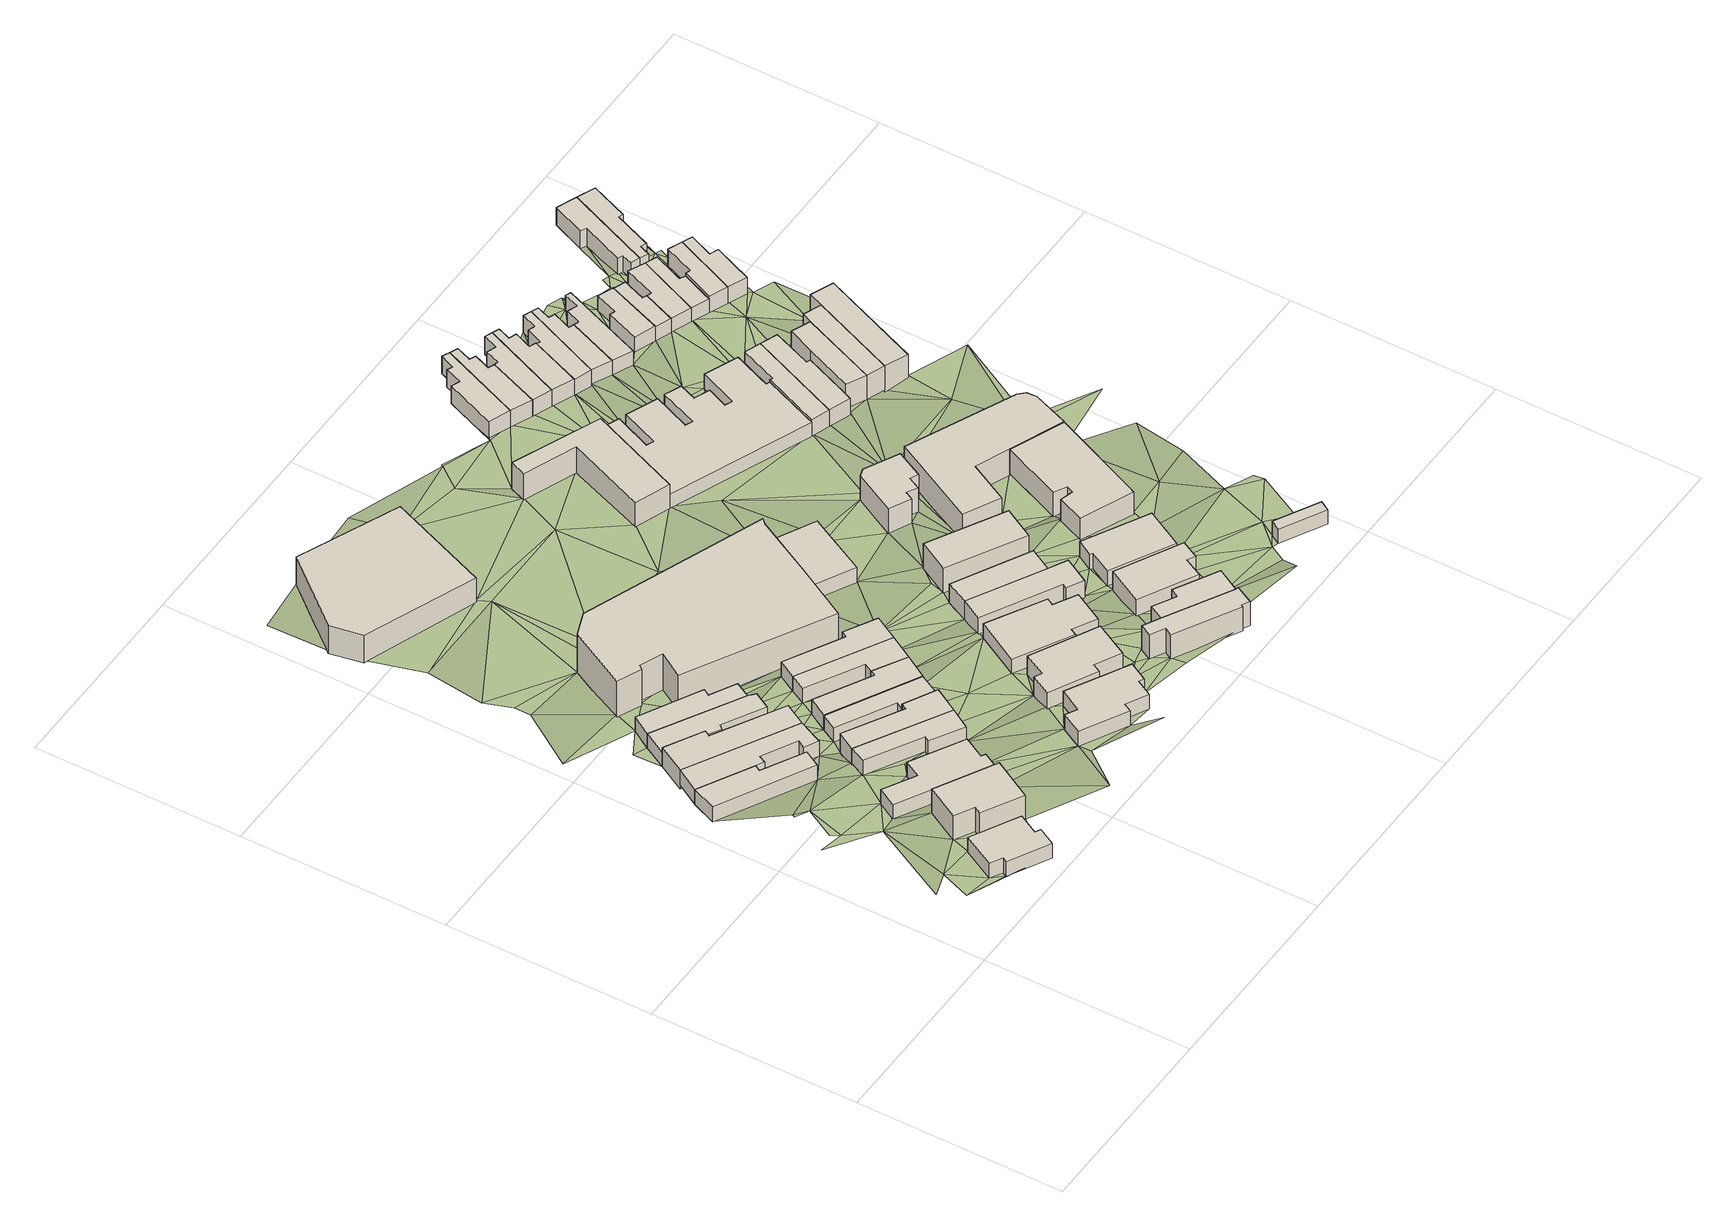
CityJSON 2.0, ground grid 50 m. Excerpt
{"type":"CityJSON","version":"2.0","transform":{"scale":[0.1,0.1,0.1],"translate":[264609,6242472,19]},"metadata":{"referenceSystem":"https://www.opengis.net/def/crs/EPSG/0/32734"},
"CityObjects":{
"building1":{"type":"Building","attributes":{"address":"24 Milner Road Woodstock Cape Town","building":"house","building:levels":"1","footprint":{"type":"Polygon"},"plus_code":"CGXHXGX3+XVR","ground_height":26.72,"building_height":4.1,"roof_height":30.82},"geometry":[{"type":"Solid","lod":"1","boundaries":[[[[0,1,2,3]],[[1,4,5,2]],[[4,6,7,5]],[[6,8,9,7]],[[8,10,11,9]],[[10,12,13,11]],[[12,14,15,13]],[[14,0,3,15]],[[3,2,5,7,9,11,13,15]],[[14,12,10,8,6,4,1,0]]]]}]},
"building2":{"type":"Building","attributes":{"address":"17 Roodebloem Road Woodstock 7915 Cape Town","building":"house","building:levels":"1","footprint":{"type":"Polygon"},"plus_code":"CGX6XPXF+X6V","ground_height":23.87,"building_height":4.1,"roof_height":27.97},"geometry":[{"type":"Solid","lod":"1","boundaries":[[[[16,17,18,19]],[[17,20,21,18]],[[20,22,23,21]],[[22,24,25,23]],[[24,26,27,25]],[[26,16,19,27]],[[19,18,21,23,25,27]],[[26,24,22,20,17,16]]]]}]},
"building3":{"type":"Building","attributes":{"address":"22 Milner Road Woodstock Cape Town","building":"house","building:levels":"2","footprint":{"type":"Polygon"},"plus_code":"CGXXX9XJ+XPW","ground_height":26.62,"building_height":6.9,"roof_height":33.52},"geometry":[{"type":"Solid","lod":"1","boundaries":[[[[28,29,30,31]],[[29,32,33,30]],[[32,34,35,33]],[[34,36,37,35]],[[36,38,39,37]],[[38,28,31,39]],[[31,30,33,35,37,39]],[[38,36,34,32,29,28]]]]}]},
"building4":{"type":"Building","attributes":{"address":"15 Roodebloem Road 7915 Woodstock, Cape Town","building":"house","building:levels":"1","footprint":{"type":"Polygon"},"plus_code":"CGX7X7X5+X6V","ground_height":23.87,"building_height":4.1,"roof_height":27.97},"geometry":[{"type":"Solid","lod":"1","boundaries":[[[[40,16,19,41]],[[16,26,27,19]],[[26,42,43,27]],[[42,44,45,43]],[[44,46,47,45]],[[46,48,49,47]],[[48,50,51,49]],[[50,52,53,51]],[[52,40,41,53]],[[41,19,27,43,45,47,49,51,53]],[[52,50,48,46,44,42,26,16,40]]]]}]},
"building5":{"type":"Building","attributes":{"address":"20 Milner Road Woodstock Cape Town","building":"house","building:levels":"1","footprint":{"type":"Polygon"},"plus_code":"CHX7XPX5+XQV","ground_height":25.21,"building_height":4.1,"roof_height":29.31},"geometry":[{"type":"Solid","lod":"1","boundaries":[[[[54,55,56,57]],[[55,58,59,56]],[[58,60,61,59]],[[60,62,63,61]],[[62,64,65,63]],[[64,66,67,65]],[[66,68,69,67]],[[68,54,57,69]],[[57,56,59,61,63,65,67,69]],[[68,66,64,62,60,58,55,54]]]]}]},
"building6":{"type":"Building","attributes":{"address":"13 Roodebloem Road Woodstock 7915 Cape Town","building":"house","building:levels":"1","footprint":{"type":"Polygon"},"plus_code":"CGXGX4XX+XJR","ground_height":23.87,"building_height":4.1,"roof_height":27.97},"geometry":[{"type":"Solid","lod":"1","boundaries":[[[[70,71,72,41,73,74]],[[71,75,53,41,72]],[[75,76,77,53]],[[76,78,79,77]],[[78,80,81,79]],[[80,70,74,73,81]],[[73,41,53,77,79,81]],[[80,78,76,75,71,70]]]]}]},
"building7":{"type":"Building","attributes":{"address":"11 Roodebloem Road Woodstock 7915 Cape Town","building":"house","building:levels":"1","footprint":{"type":"Polygon"},"plus_code":"CGXGXPX3+XCV","ground_height":22.52,"building_height":4.1,"roof_height":26.62},"geometry":[{"type":"Solid","lod":"1","boundaries":[[[[82,70,83,74,84,85]],[[70,80,86,74,83]],[[80,87,88,86]],[[87,89,90,88]],[[89,91,92,90]],[[91,93,94,92]],[[93,95,96,94]],[[95,82,85,84,96]],[[84,74,86,88,90,92,94,96]],[[95,93,91,89,87,80,70,82]]]]}]},
"building8":{"type":"Building","attributes":{"address":"9 Roodebloem Road Woodstock 7915 Cape Town","building":"house","building:levels":"1","footprint":{"type":"Polygon"},"plus_code":"CGXPXQX9+XFV","ground_height":22.37,"building_height":4.1,"roof_height":26.47},"geometry":[{"type":"Solid","lod":"1","boundaries":[[[[97,98,99,85]],[[98,100,101,99]],[[100,102,103,101]],[[102,104,105,103]],[[104,106,107,105]],[[106,97,85,107]],[[85,99,101,103,105,107]],[[106,104,102,100,98,97]]]]}]},
"building9":{"type":"Building","attributes":{"address":"18 Milner Road Woodstock Cape Town","building":"house","building:levels":"1","footprint":{"type":"Polygon"},"plus_code":"CHX9XVXR+XGR","ground_height":25.21,"building_height":4.1,"roof_height":29.31},"geometry":[{"type":"Solid","lod":"1","boundaries":[[[[108,109,110,111]],[[109,112,113,110]],[[112,114,115,113]],[[114,116,117,115]],[[116,118,119,117]],[[118,108,111,119]],[[111,110,113,115,117,119]],[[118,116,114,112,109,108]]]]}]},
"building10":{"type":"Building","attributes":{"address":"16 Milner Road Woodstock Cape Town","building":"house","building:levels":"1","footprint":{"type":"Polygon"},"plus_code":"CHXPX2X7+XCR","ground_height":25.21,"building_height":4.1,"roof_height":29.31},"geometry":[{"type":"Solid","lod":"1","boundaries":[[[[120,121,122,111]],[[121,123,124,125,122]],[[123,126,127,128,125,124]],[[126,129,130,128,127]],[[129,131,110,130]],[[131,120,111,110]],[[111,122,125,128,130,110]],[[131,129,126,123,121,120]]]]}]},
"building11":{"type":"Building","attributes":{"address":"14 Milner Road Woodstock Cape Town","building":"house","building:levels":"1","footprint":{"type":"Polygon"},"plus_code":"CHXPXPXV+XCR","ground_height":23.73,"building_height":4.1,"roof_height":27.83},"geometry":[{"type":"Solid","lod":"1","boundaries":[[[[123,121,132,124]],[[121,133,134,132]],[[133,135,136,134]],[[135,137,138,136]],[[137,139,140,138]],[[139,123,124,140]],[[124,132,134,136,138,140]],[[139,137,135,133,121,123]]]]}]},
"building12":{"type":"Building","attributes":{"address":"12 Milner Road Woodstock Cape Town","building":"house","building:levels":"1","footprint":{"type":"Polygon"},"plus_code":"CJX2X4XF+XRX","ground_height":23.75,"building_height":4.1,"roof_height":27.85},"geometry":[{"type":"Solid","lod":"1","boundaries":[[[[133,141,142,143,144,134]],[[141,145,146,143,142]],[[145,147,148,146]],[[147,149,150,148]],[[149,135,151,150]],[[135,133,134,144,151]],[[144,143,146,148,150,151]],[[135,149,147,145,141,133]]]]}]},
"building13":{"type":"Building","attributes":{"address":"10 Milner Road Woodstock Cape Town","building":"house","building:levels":"1","footprint":{"type":"Polygon"},"plus_code":"CJX2XVXQ+XXV","ground_height":23.75,"building_height":4.1,"roof_height":27.85},"geometry":[{"type":"Solid","lod":"1","boundaries":[[[[141,152,153,143]],[[152,154,155,153]],[[154,156,157,155]],[[156,158,159,157]],[[158,145,146,159]],[[145,141,143,146]],[[143,153,155,157,159,146]],[[145,158,156,154,152,141]]]]}]},
"building14":{"type":"Building","attributes":{"address":"Ordal House 191 Victoria Road Woodstock 7915 Cape Town","building":"retail","building:levels":"2","footprint":{"type":"Polygon"},"plus_code":"CGXJX7X7+XXW","ground_height":20.2,"building_height":6.9,"roof_height":27.1},"geometry":[{"type":"Solid","lod":"1","boundaries":[[[[160,161,162,163]],[[161,164,165,162]],[[164,166,167,165]],[[166,168,169,167]],[[168,160,163,169]],[[163,162,165,167,169]],[[168,166,164,161,160]]]]}]},
"building15":{"type":"Building","attributes":{"address":"19 Milner Road Woodstock Cape Town","building":"house","building:levels":"1","footprint":{"type":"Polygon"},"plus_code":"CJXWXCX3+XMX","ground_height":26.5,"building_height":4.1,"roof_height":30.6},"geometry":[{"type":"Solid","lod":"1","boundaries":[[[[170,171,172,173]],[[171,174,175,172]],[[174,176,177,175]],[[176,178,179,177]],[[178,180,181,179]],[[180,182,183,181]],[[182,184,185,183]],[[184,186,187,185]],[[186,188,189,187]],[[188,170,173,189]],[[173,172,175,177,179,181,183,185,187,189]],[[188,186,184,182,180,178,176,174,171,170]]]]}]},
"building16":{"type":"Building","attributes":{"address":"Roodebloem Centre 264 Victoria Road Woodstock 7915 Cape Town","building":"commercial","building:levels":"3","footprint":{"type":"Polygon"},"plus_code":"CHXXXCXQ+X3V","ground_height":22.45,"building_height":9.7,"roof_height":32.15},"geometry":[{"type":"Solid","lod":"1","boundaries":[[[[190,191,192,193,194,195]],[[191,196,197,193,192]],[[196,198,199,197]],[[198,200,201,199]],[[200,202,203,201]],[[202,204,205,203]],[[204,206,207,205]],[[206,208,209,207]],[[208,210,211,209]],[[210,212,213,211]],[[212,190,195,194,213]],[[194,193,197,199,201,203,205,207,209,211,213]],[[212,210,208,206,204,202,200,198,196,191,190]]]]}]},
"building17":{"type":"Building","attributes":{"address":"8 Milner Road Woodstock Cape Town","building":"house","building:levels":"1","footprint":{"type":"Polygon"},"plus_code":"CJX8XWXX+XRR","ground_height":23.75,"building_height":4.1,"roof_height":27.85},"geometry":[{"type":"Solid","lod":"1","boundaries":[[[[152,214,215,153]],[[214,216,217,215]],[[216,218,219,217]],[[218,220,221,219]],[[220,154,155,221]],[[154,152,153,155]],[[153,215,217,219,221,155]],[[154,220,218,216,214,152]]]]}]},
"building18":{"type":"Building","attributes":{"address":"17 Milner Road Woodstock Cape Town","building":"house","building:levels":"1","footprint":{"type":"Polygon"},"plus_code":"CMX6XPXQ+XQW","ground_height":26.42,"building_height":4.1,"roof_height":30.52},"geometry":[{"type":"Solid","lod":"1","boundaries":[[[[222,223,224,225]],[[223,226,227,224]],[[226,228,229,227]],[[228,230,231,229]],[[230,232,233,231]],[[232,234,235,233]],[[234,236,237,235]],[[236,222,225,237]],[[225,224,227,229,231,233,235,237]],[[236,234,232,230,228,226,223,222]]]]}]},
"building19":{"type":"Building","attributes":{"address":"13 Milner Road Woodstock Cape Town","building":"house","building:levels":"1","footprint":{"type":"Polygon"},"plus_code":"CMXFX5X7+XWR","ground_height":25.1,"building_height":4.1,"roof_height":29.2},"geometry":[{"type":"Solid","lod":"1","boundaries":[[[[238,239,240,241]],[[239,242,243,240]],[[242,244,245,243]],[[244,246,247,245]],[[246,248,249,247]],[[248,250,251,249]],[[250,252,253,251]],[[252,238,241,253]],[[241,240,243,245,247,249,251,253]],[[252,250,248,246,244,242,239,238]]]]}]},
"building20":{"type":"Building","attributes":{"address":"Avenue Road Woodstock Cape Town","building":"house","building:levels":"2","footprint":{"type":"Polygon"},"plus_code":"CPXCXPX9+XJV","ground_height":26.13,"building_height":6.9,"roof_height":33.03},"geometry":[{"type":"Solid","lod":"1","boundaries":[[[[254,255,256,257]],[[255,258,259,256]],[[258,260,261,259]],[[260,262,263,261]],[[262,264,265,263]],[[264,266,267,265]],[[266,268,269,267]],[[268,270,271,269]],[[270,272,273,271]],[[272,254,257,273]],[[257,256,259,261,263,265,267,269,271,273]],[[272,270,268,266,264,262,260,258,255,254]]]]}]},
"building21":{"type":"Building","attributes":{"address":"11A Milner Road Woodstock Cape Town","building":"house","building:levels":"1","footprint":{"type":"Polygon"},"plus_code":"CMXRX2XV+X7V","ground_height":25.1,"building_height":4.1,"roof_height":29.2},"geometry":[{"type":"Solid","lod":"1","boundaries":[[[[274,275,276,277]],[[275,278,279,276]],[[278,280,281,279]],[[280,282,283,281]],[[282,284,285,283]],[[284,286,287,285]],[[286,274,277,287]],[[277,276,279,281,283,285,287]],[[286,284,282,280,278,275,274]]]]}]},
"building22":{"type":"Building","attributes":{"address":"278 Victoria Road 7915 Woodstock, Cape Town","building":"retail","building:levels":"1","footprint":{"type":"Polygon"},"plus_code":"CMX7XQXH+X9W","ground_height":22.59,"building_height":4.1,"roof_height":26.69},"geometry":[{"type":"Solid","lod":"1","boundaries":[[[[288,289,195,192]],[[289,290,291,195]],[[290,292,293,291]],[[292,288,192,293]],[[192,195,291,293]],[[292,290,289,288]]]]}]},
"building23":{"type":"Building","attributes":{"address":"11 Milner Road Woodstock Cape Town","building":"house","building:levels":"1","footprint":{"type":"Polygon"},"plus_code":"CMXWXVX7+X6W","ground_height":25.1,"building_height":4.1,"roof_height":29.2},"geometry":[{"type":"Solid","lod":"1","boundaries":[[[[274,286,287,277]],[[286,294,295,287]],[[294,296,297,295]],[[296,274,277,297]],[[277,287,295,297]],[[296,294,286,274]]]]}]},
"building24":{"type":"Building","attributes":{"address":"16 Avenue Road Woodstock Cape Town","building":"house","building:levels":"2","footprint":{"type":"Polygon"},"plus_code":"CPXHXQXC+XCV","ground_height":26.13,"building_height":6.9,"roof_height":33.03},"geometry":[{"type":"Solid","lod":"1","boundaries":[[[[254,298,299,257]],[[298,300,301,299]],[[300,302,303,301]],[[302,304,305,303]],[[304,255,256,305]],[[255,254,257,256]],[[257,299,301,303,305,256]],[[255,304,302,300,298,254]]]]}]},
"building25":{"type":"Building","attributes":{"address":"7 Milner Road Woodstock Cape Town","building":"yes","building:levels":"2","footprint":{"type":"Polygon"},"plus_code":"CPX6X5XJ+XXV","ground_height":23.81,"building_height":6.9,"roof_height":30.71},"geometry":[{"type":"Solid","lod":"1","boundaries":[[[[306,307,308,309]],[[307,310,311,308]],[[310,312,313,311]],[[312,306,309,313]],[[309,308,311,313]],[[312,310,307,306]]]]}]},
"building26":{"type":"Building","attributes":{"address":"14 Avenue Road Woodstock Cape Town","building":"house","building:levels":"1","footprint":{"type":"Polygon"},"plus_code":"CPXPX6X2+XHX","ground_height":26.13,"building_height":4.1,"roof_height":30.23},"geometry":[{"type":"Solid","lod":"1","boundaries":[[[[314,315,316,317]],[[315,318,319,316]],[[318,320,321,319]],[[320,322,323,321]],[[322,324,325,323]],[[324,314,317,325]],[[317,316,319,321,323,325]],[[324,322,320,318,315,314]]]]}]},
"building27":{"type":"Building","attributes":{"address":"Victoria Road Woodstock 7915 Cape Town","building":"retail","building:levels":"2","footprint":{"type":"Polygon"},"plus_code":"CMX9XHX2+XWR","ground_height":20.94,"building_height":6.9,"roof_height":27.84},"geometry":[{"type":"Solid","lod":"1","boundaries":[[[[326,327,328,329,330,331]],[[327,332,333,329,328]],[[332,334,335,333]],[[334,336,337,335]],[[336,338,339,337]],[[338,326,331,330,339]],[[330,329,333,335,337,339]],[[338,336,334,332,327,326]]]]}]},
"building28":{"type":"Building","attributes":{"address":"12 Avenue Road Woodstock Cape Town","building":"house","building:levels":"1","footprint":{"type":"Polygon"},"plus_code":"CQX3XWX8+X7W","ground_height":24.83,"building_height":4.1,"roof_height":28.93},"geometry":[{"type":"Solid","lod":"1","boundaries":[[[[340,341,342,343]],[[341,344,345,342]],[[344,346,347,345]],[[346,348,349,347]],[[348,350,351,349]],[[350,340,343,351]],[[343,342,345,347,349,351]],[[350,348,346,344,341,340]]]]}]},
"building29":{"type":"Building","attributes":{"address":"282 Victoria Road Woodstock 7915 Cape Town","building":"retail","building:levels":"2","footprint":{"type":"Polygon"},"plus_code":"CPXHX9XQ+X3V","ground_height":22.53,"building_height":6.9,"roof_height":29.43},"geometry":[{"type":"Solid","lod":"1","boundaries":[[[[352,353,354,355]],[[353,356,357,354]],[[356,358,359,357]],[[358,360,361,359]],[[360,362,363,361]],[[362,364,365,363]],[[364,366,367,365]],[[366,368,369,367]],[[368,352,355,369]],[[355,354,357,359,361,363,365,367,369]],[[368,366,364,362,360,358,356,353,352]]]]}]},
"building30":{"type":"Building","attributes":{"address":"7 Saint James Street Woodstock Cape Town","building":"house","building:levels":"1","footprint":{"type":"Polygon"},"plus_code":"CMXHXHX4+XGR","ground_height":20.39,"building_height":4.1,"roof_height":24.49},"geometry":[{"type":"Solid","lod":"1","boundaries":[[[[370,371,372,373]],[[371,374,375,372]],[[374,376,377,375]],[[376,378,379,377]],[[378,380,381,379]],[[380,382,383,381]],[[382,384,385,383]],[[384,370,373,385]],[[373,372,375,377,379,381,383,385]],[[384,382,380,378,376,374,371,370]]]]}]},
"building31":{"type":"Building","attributes":{"address":"Victoria Road Woodstock 7915 Cape Town","building":"retail","building:levels":"1","footprint":{"type":"Polygon"},"plus_code":"CPX5X3X5+XHX","ground_height":20.94,"building_height":4.1,"roof_height":25.04},"geometry":[{"type":"Solid","lod":"1","boundaries":[[[[386,387,388,389]],[[387,390,391,388]],[[390,392,393,391]],[[392,394,395,393]],[[394,396,397,395]],[[396,398,399,397]],[[398,400,401,399]],[[400,402,403,401]],[[402,404,405,403]],[[404,406,407,405]],[[406,408,409,407]],[[408,410,411,409]],[[410,412,413,411]],[[412,414,415,413]],[[414,416,417,415]],[[416,418,419,417]],[[418,420,421,419]],[[420,422,328,421]],[[422,423,331,328]],[[423,386,389,331]],[[389,388,391,393,395,397,399,401,403,405,407,409,411,413,415,417,419,421,328,331]],[[423,422,420,418,416,414,412,410,408,406,404,402,400,398,396,394,392,390,387,386]]]]}]},
"building32":{"type":"Building","attributes":{"building":"garage","building:levels":"1","footprint":{"type":"Polygon"},"plus_code":"CRX8X7X3+XXX","ground_height":25.93,"building_height":4.1,"roof_height":30.03},"geometry":[{"type":"Solid","lod":"1","boundaries":[[[[424,425,426,427]],[[425,428,429,426]],[[428,430,431,429]],[[430,424,427,431]],[[427,426,429,431]],[[430,428,425,424]]]]}]},
"building33":{"type":"Building","attributes":{"address":"9 Saint James Street Woodstock Cape Town","building":"house","building:levels":"1","footprint":{"type":"Polygon"},"plus_code":"CMXRX9XV+X2V","ground_height":20.39,"building_height":4.1,"roof_height":24.49},"geometry":[{"type":"Solid","lod":"1","boundaries":[[[[432,433,434,435]],[[433,436,437,434]],[[436,438,439,437]],[[438,440,441,439]],[[440,442,443,441]],[[442,370,373,443]],[[370,384,385,373]],[[384,432,435,385]],[[435,434,437,439,441,443,373,385]],[[384,370,442,440,438,436,433,432]]]]}]},
"building34":{"type":"Building","attributes":{"address":"10 Avenue Road Woodstock Cape Town","building":"apartments","building:levels":"2","footprint":{"type":"Polygon"},"plus_code":"CQXPX6XX+X2W","ground_height":23.53,"building_height":6.9,"roof_height":30.43},"geometry":[{"type":"Solid","lod":"1","boundaries":[[[[444,445,446,447]],[[445,448,449,446]],[[448,450,451,449]],[[450,452,453,451]],[[452,454,455,453]],[[454,456,457,455]],[[456,458,459,457]],[[458,444,447,459]],[[447,446,449,451,453,455,457,459]],[[458,456,454,452,450,448,445,444]]]]}]},
"building35":{"type":"Building","attributes":{"address":"288 Victoria Road Woodstock 7915 Cape Town","building":"commercial","building:levels":"2","footprint":{"type":"Polygon"},"plus_code":"CQXFXXX4+X7W","ground_height":23.62,"building_height":6.9,"roof_height":30.52},"geometry":[{"type":"Solid","lod":"1","boundaries":[[[[460,461,447,462,463,446]],[[461,464,465,462,447]],[[464,466,467,465]],[[466,468,469,467]],[[468,470,471,469]],[[470,472,473,471]],[[472,474,475,473]],[[474,476,477,475]],[[476,460,446,463,477]],[[463,462,465,467,469,471,473,475,477]],[[476,474,472,470,468,466,464,461,460]]]]}]},
"building36":{"type":"Building","attributes":{"address":"11 Saint James Street Woodstock Cape Town","building":"house","building:levels":"1","footprint":{"type":"Polygon"},"plus_code":"CPX3XHXJ+X9R","ground_height":20.39,"building_height":4.1,"roof_height":24.49},"geometry":[{"type":"Solid","lod":"1","boundaries":[[[[478,479,480,481]],[[479,482,483,480]],[[482,484,485,483]],[[484,486,487,485]],[[486,488,489,487]],[[488,490,434,489]],[[490,491,435,434]],[[491,478,481,435]],[[481,480,483,485,487,489,434,435]],[[491,490,488,486,484,482,479,478]]]]}]},
"building37":{"type":"Building","attributes":{"address":"13 Saint James Street Woodstock Cape Town","building":"house","building:levels":"1","footprint":{"type":"Polygon"},"plus_code":"CPX8X6X4+XGV","ground_height":20.39,"building_height":4.1,"roof_height":24.49},"geometry":[{"type":"Solid","lod":"1","boundaries":[[[[479,478,492,481,480,493]],[[478,494,495,481,492]],[[494,496,497,495]],[[496,498,499,497]],[[498,500,501,499]],[[500,502,503,501]],[[502,504,505,503]],[[504,479,493,480,505]],[[480,481,495,497,499,501,503,505]],[[504,502,500,498,496,494,478,479]]]]}]},
"building38":{"type":"Building","attributes":{"address":"15 Saint James Street Woodstock Cape Town","building":"house","building:levels":"1","footprint":{"type":"Polygon"},"plus_code":"CPXHX6XH+X5R","ground_height":20.18,"building_height":4.1,"roof_height":24.28},"geometry":[{"type":"Solid","lod":"1","boundaries":[[[[506,507,508,509]],[[507,510,511,508]],[[510,512,513,511]],[[512,514,515,513]],[[514,496,516,515]],[[496,494,517,516]],[[494,518,519,517]],[[518,506,509,519]],[[509,508,511,513,515,516,517,519]],[[518,494,496,514,512,510,507,506]]]]}]},
"building39":{"type":"Building","attributes":{"building":"retail","building:levels":"1","footprint":{"type":"Polygon"},"plus_code":"CQX8X4XP+XPV","ground_height":21.58,"building_height":4.1,"roof_height":25.68},"geometry":[{"type":"Solid","lod":"1","boundaries":[[[[520,521,522,523,524,525]],[[521,526,527,523,522]],[[526,528,529,527]],[[528,530,531,529]],[[530,532,533,531]],[[532,520,525,524,533]],[[524,523,527,529,531,533]],[[532,530,528,526,521,520]]]]}]},
"building40":{"type":"Building","attributes":{"address":"17 Saint James Street Woodstock Cape Town","building":"house","building:levels":"1","footprint":{"type":"Polygon"},"plus_code":"CPXQXFXV+XMR","ground_height":20.18,"building_height":4.1,"roof_height":24.28},"geometry":[{"type":"Solid","lod":"1","boundaries":[[[[534,535,519,509]],[[535,536,537,519]],[[536,538,539,537]],[[538,540,541,539]],[[540,542,543,541]],[[542,544,545,543]],[[544,546,547,545]],[[546,534,509,547]],[[509,519,537,539,541,543,545,547]],[[546,544,542,540,538,536,535,534]]]]}]},
"building41":{"type":"Building","attributes":{"building":"retail","building:levels":"1","footprint":{"type":"Polygon"},"plus_code":"CQXGXJX2+XVX","ground_height":21.58,"building_height":4.1,"roof_height":25.68},"geometry":[{"type":"Solid","lod":"1","boundaries":[[[[548,549,550,551]],[[549,552,553,550]],[[552,520,524,553]],[[520,532,533,524]],[[532,554,555,533]],[[554,556,557,555]],[[556,548,551,557]],[[551,550,553,524,533,555,557]],[[556,554,532,520,552,549,548]]]]}]},
"building42":{"type":"Building","attributes":{"address":"19 Saint James Street Woodstock Cape Town","building":"house","building:levels":"1","footprint":{"type":"Polygon"},"plus_code":"CQX2XFXJ+X5R","ground_height":20.18,"building_height":4.1,"roof_height":24.28},"geometry":[{"type":"Solid","lod":"1","boundaries":[[[[538,536,537,539]],[[536,558,559,537]],[[558,560,561,559]],[[560,562,563,561]],[[562,564,565,563]],[[564,566,567,565]],[[566,568,569,567]],[[568,538,539,569]],[[539,537,559,561,563,565,567,569]],[[568,566,564,562,560,558,536,538]]]]}]},
"building43":{"type":"Building","attributes":{"address":"Victoria Road Woodstock 7915 Cape Town","building":"retail","building:levels":"2","footprint":{"type":"Polygon"},"plus_code":"CQXRX7XW+X5R","ground_height":21.54,"building_height":6.9,"roof_height":28.44},"geometry":[{"type":"Solid","lod":"1","boundaries":[[[[570,571,572,573]],[[571,574,575,572]],[[574,576,551,577,575]],[[576,578,557,579,577,551]],[[578,570,573,579,557]],[[573,572,575,577,579]],[[578,576,574,571,570]]]]}]},
"building44":{"type":"Building","attributes":{"address":"Victoria Road 7915 Woodstock, Cape Town","building":"retail","building:levels":"2","footprint":{"type":"Polygon"},"plus_code":"CRX4X2X9+XRV","ground_height":21.54,"building_height":6.9,"roof_height":28.44},"geometry":[{"type":"Solid","lod":"1","boundaries":[[[[580,581,582,583]],[[581,584,585,582]],[[584,571,572,585]],[[571,570,573,572]],[[570,580,583,573]],[[583,582,585,572,573]],[[570,571,584,581,580]]]]}]},
"building45":{"type":"Building","attributes":{"address":"21 Saint James Street Woodstock Cape Town","building":"house","building:levels":"1","footprint":{"type":"Polygon"},"plus_code":"CQX9XWXV+X3X","ground_height":20.18,"building_height":4.1,"roof_height":24.28},"geometry":[{"type":"Solid","lod":"1","boundaries":[[[[586,587,588,589,590,591]],[[587,592,593,589,588]],[[592,594,595,593]],[[594,596,597,595]],[[596,598,599,597]],[[598,586,591,590,599]],[[590,589,593,595,597,599]],[[598,596,594,592,587,586]]]]}]},
"building46":{"type":"Building","attributes":{"address":"23 Saint James Street Woodstock Cape Town","building":"house","building:levels":"1","footprint":{"type":"Polygon"},"plus_code":"CQXJX4XJ+X6X","ground_height":20.05,"building_height":4.1,"roof_height":24.15},"geometry":[{"type":"Solid","lod":"1","boundaries":[[[[586,600,601,591]],[[600,602,603,601]],[[602,604,605,603]],[[604,606,607,605]],[[606,587,588,607]],[[587,586,591,588]],[[591,601,603,605,607,588]],[[587,606,604,602,600,586]]]]}]},
"building47":{"type":"Building","attributes":{"building":"retail","building:levels":"2","footprint":{"type":"Polygon"},"plus_code":"CRX9XFXM+X8V","ground_height":21.54,"building_height":6.9,"roof_height":28.44},"geometry":[{"type":"Solid","lod":"1","boundaries":[[[[608,609,610,611,583,612]],[[609,613,614,611,610]],[[613,615,616,614]],[[615,617,582,616]],[[617,608,612,583,582]],[[583,611,614,616,582]],[[617,615,613,609,608]]]]}]},
"building48":{"type":"Building","attributes":{"address":"25 Saint James Street Woodstock Cape Town","building":"house","building:levels":"1","footprint":{"type":"Polygon"},"plus_code":"CQXRXVXF+X2R","ground_height":20.05,"building_height":4.1,"roof_height":24.15},"geometry":[{"type":"Solid","lod":"1","boundaries":[[[[600,618,619,601]],[[618,620,621,619]],[[620,622,623,621]],[[622,624,625,623]],[[624,602,603,625]],[[602,600,601,603]],[[601,619,621,623,625,603]],[[602,624,622,620,618,600]]]]}]},
"building49":{"type":"Building","attributes":{"address":"27 Saint James Street Woodstock Cape Town","building":"house","building:levels":"1","footprint":{"type":"Polygon"},"plus_code":"CRX4X5XQ+X4V","ground_height":20.05,"building_height":4.1,"roof_height":24.15},"geometry":[{"type":"Solid","lod":"1","boundaries":[[[[620,618,619,621]],[[618,626,627,619]],[[626,628,629,627]],[[628,630,631,629]],[[630,632,633,631]],[[632,620,621,633]],[[621,619,627,629,631,633]],[[632,630,628,626,618,620]]]]}]},
"building50":{"type":"Building","attributes":{"address":"29 Saint James Street Woodstock Cape Town","building":"house","building:levels":"1","footprint":{"type":"Polygon"},"plus_code":"CRX7XQX8+XWV","ground_height":20.76,"building_height":4.1,"roof_height":24.86},"geometry":[{"type":"Solid","lod":"1","boundaries":[[[[626,634,635,636,637,627]],[[634,638,639,636,635]],[[638,640,641,639]],[[640,642,643,641]],[[642,628,644,643]],[[628,626,627,637,644]],[[637,636,639,641,643,644]],[[628,642,640,638,634,626]]]]}]},
"building51":{"type":"Building","attributes":{"address":"31 Saint James Street Woodstock Cape Town","building":"house","building:levels":"1","footprint":{"type":"Polygon"},"plus_code":"CRXGX7XR+XWW","ground_height":20.76,"building_height":4.1,"roof_height":24.86},"geometry":[{"type":"Solid","lod":"1","boundaries":[[[[634,645,646,636]],[[645,647,648,646]],[[647,649,650,648]],[[649,651,652,650]],[[651,638,639,652]],[[638,634,636,639]],[[636,646,648,650,652,639]],[[638,651,649,647,645,634]]]]}]},
"building52":{"type":"Building","attributes":{"address":"16 Ormskirk Street Woodstock Cape Town","building":"house","building:levels":"1","footprint":{"type":"Polygon"},"plus_code":"CRX8X3X2+XHW","ground_height":20.05,"building_height":4.1,"roof_height":24.15},"geometry":[{"type":"Solid","lod":"1","boundaries":[[[[653,654,655,656]],[[654,657,658,655]],[[657,659,660,658]],[[659,661,662,660]],[[661,663,664,662]],[[663,665,666,664]],[[665,667,668,666]],[[667,653,656,668]],[[656,655,658,660,662,664,666,668]],[[667,665,663,661,659,657,654,653]]]]}]},
"building53":{"type":"Building","attributes":{"address":"18 Ormskirk Street Woodstock Cape Town","building":"house","building:levels":"1","footprint":{"type":"Polygon"},"plus_code":"CRXGXFXH+X7W","ground_height":20.05,"building_height":4.1,"roof_height":24.15},"geometry":[{"type":"Solid","lod":"1","boundaries":[[[[669,653,656,670]],[[653,667,668,656]],[[667,671,672,668]],[[671,673,674,672]],[[673,675,676,674]],[[675,677,678,676]],[[677,679,680,678]],[[679,669,670,680]],[[670,656,668,672,674,676,678,680]],[[679,677,675,673,671,667,653,669]]]]}]},
"terrain1":{"type":"TINRelief","geometry":[{"type":"CompositeSurface","lod":"1","boundaries":[[[681,682,683]],[[683,684,681]],[[684,683,685]],[[682,686,687]],[[684,688,681]],[[681,689,682]],[[682,689,690]],[[691,692,686]],[[682,690,686]],[[693,691,694]],[[38,690,689]],[[695,694,696]],[[686,66,691]],[[38,36,690]],[[6,38,689]],[[686,690,32]],[[694,691,66]],[[697,696,20]],[[686,32,68]],[[686,68,66]],[[4,1,6]],[[694,20,696]],[[28,38,6]],[[6,1,28]],[[66,698,694]],[[699,700,701]],[[20,694,698]],[[702,68,32]],[[703,70,82]],[[22,700,699]],[[62,66,64]],[[66,62,698]],[[700,46,704]],[[703,82,705]],[[48,700,22]],[[706,707,705]],[[706,708,707]],[[32,29,702]],[[20,698,709]],[[700,48,46]],[[22,20,50]],[[710,29,28]],[[20,709,50]],[[711,712,80]],[[22,50,48]],[[698,62,713]],[[50,709,129]],[[714,698,713]],[[715,713,62]],[[711,716,712]],[[137,50,129]],[[717,706,705]],[[712,718,719]],[[137,52,50]],[[62,60,715]],[[713,715,714]],[[720,708,200]],[[705,721,717]],[[722,720,200]],[[29,723,702]],[[706,200,708]],[[724,60,725]],[[29,710,723]],[[721,705,104]],[[712,716,718]],[[135,52,137]],[[724,702,723]],[[52,135,726]],[[129,727,137]],[[726,716,52]],[[118,60,724]],[[118,715,60]],[[728,717,721]],[[729,717,728]],[[726,135,149]],[[716,726,149]],[[727,129,730]],[[710,731,723]],[[718,716,156]],[[100,104,102]],[[732,118,724]],[[733,137,727]],[[156,716,149]],[[734,735,722]],[[100,736,737]],[[732,724,723]],[[737,718,154]],[[154,718,156]],[[735,738,739]],[[722,200,734]],[[740,741,161]],[[220,104,100]],[[100,737,220]],[[742,156,149]],[[220,737,154]],[[743,723,731]],[[721,104,744]],[[118,732,745]],[[118,236,108]],[[149,746,742]],[[747,108,748]],[[749,156,742]],[[731,750,743]],[[118,745,236]],[[734,200,198]],[[732,751,752]],[[744,104,220]],[[735,734,738]],[[745,732,752]],[[108,236,748]],[[747,748,753]],[[734,198,754]],[[182,755,743]],[[752,756,745]],[[236,239,748]],[[757,220,758]],[[220,757,744]],[[232,236,759]],[[748,238,753]],[[186,184,182]],[[239,236,232]],[[752,188,756]],[[760,753,238]],[[238,748,239]],[[198,761,754]],[[757,762,744]],[[754,763,734]],[[760,764,765]],[[756,766,767]],[[756,188,766]],[[239,232,242]],[[763,738,734]],[[238,764,760]],[[188,186,768]],[[289,744,762]],[[766,188,769]],[[770,161,771]],[[765,274,762]],[[186,772,768]],[[188,773,769]],[[774,242,232]],[[775,763,754]],[[765,764,274]],[[188,768,773]],[[761,775,754]],[[774,766,769]],[[776,769,773]],[[774,769,776]],[[774,244,242]],[[773,768,777]],[[778,771,738]],[[779,289,762]],[[252,764,238]],[[296,762,274]],[[244,774,780]],[[774,776,781]],[[762,296,782]],[[778,738,763]],[[772,783,768]],[[781,776,784]],[[781,780,774]],[[779,762,785]],[[782,785,762]],[[252,786,764]],[[787,780,781]],[[775,788,763]],[[252,250,789]],[[790,770,771]],[[248,780,787]],[[250,248,789]],[[781,300,787]],[[302,300,781]],[[252,789,786]],[[791,771,778]],[[792,779,785]],[[792,785,782]],[[761,793,775]],[[296,794,782]],[[789,248,795]],[[788,775,793]],[[771,791,790]],[[248,787,315]],[[796,761,797]],[[315,795,248]],[[798,787,300]],[[779,799,796]],[[800,779,792]],[[763,788,801]],[[791,778,332]],[[315,802,795]],[[799,779,800]],[[801,778,763]],[[803,782,794]],[[804,300,298]],[[298,254,272]],[[798,300,804]],[[795,802,805]],[[806,794,807]],[[795,805,806]],[[808,761,796]],[[808,793,761]],[[804,298,798]],[[802,809,805]],[[810,794,806]],[[791,332,811]],[[802,315,812]],[[792,360,800]],[[810,806,805]],[[790,791,811]],[[792,813,360]],[[814,798,298]],[[810,803,794]],[[792,312,813]],[[796,799,356]],[[298,272,815]],[[816,798,814]],[[356,799,800]],[[790,811,817]],[[808,796,356]],[[315,818,812]],[[819,803,810]],[[814,298,820]],[[364,360,813]],[[821,811,332]],[[822,813,312]],[[312,803,823]],[[815,824,298]],[[819,823,803]],[[360,364,362]],[[356,353,808]],[[332,422,821]],[[820,298,824]],[[813,368,364]],[[814,820,818]],[[340,819,810]],[[793,808,825]],[[312,826,822]],[[811,821,827]],[[312,823,826]],[[364,368,366]],[[470,368,813]],[[818,828,812]],[[380,811,827]],[[808,353,825]],[[420,418,416]],[[819,340,829]],[[826,823,830]],[[818,820,828]],[[830,823,831]],[[422,832,821]],[[822,826,833]],[[414,420,416]],[[353,352,834]],[[820,430,428]],[[368,470,352]],[[833,835,822]],[[836,340,812]],[[837,832,422]],[[820,428,828]],[[352,470,834]],[[422,420,838]],[[825,353,834]],[[836,812,828]],[[829,340,839]],[[838,837,422]],[[420,414,838]],[[412,410,408]],[[840,828,428]],[[425,840,428]],[[408,406,412]],[[839,340,836]],[[414,412,535]],[[414,535,838]],[[825,834,841]],[[842,843,438]],[[844,828,840]],[[845,834,470]],[[829,839,444]],[[846,843,847]],[[438,843,846]],[[844,836,828]],[[848,841,834]],[[400,398,849]],[[536,412,406]],[[402,400,404]],[[536,535,412]],[[850,406,404]],[[394,400,849]],[[570,848,834]],[[404,400,394]],[[836,851,839]],[[852,836,844]],[[394,850,404]],[[406,850,558]],[[406,558,536]],[[834,845,570]],[[845,470,853]],[[854,855,856]],[[854,504,857]],[[856,858,859]],[[860,444,839]],[[850,394,392]],[[854,856,859]],[[848,570,861]],[[392,862,863]],[[851,860,839]],[[864,863,865]],[[507,854,859]],[[866,558,850]],[[864,392,863]],[[507,859,867]],[[850,392,868]],[[570,845,580]],[[866,869,558]],[[869,870,558]],[[540,538,542]],[[444,871,872]],[[866,850,868]],[[566,538,568]],[[542,538,566]],[[546,544,542]],[[580,845,873]],[[574,874,576]],[[875,872,871]],[[870,560,558]],[[876,392,864]],[[546,542,562]],[[552,874,574]],[[542,566,562]],[[853,875,877]],[[853,877,845]],[[562,566,564]],[[876,868,392]],[[520,878,864]],[[879,546,562]],[[880,870,881]],[[873,845,877]],[[560,870,880]],[[552,574,584]],[[520,552,878]],[[878,876,864]],[[584,574,571]],[[882,879,562]],[[560,882,562]],[[880,883,560]],[[560,883,882]],[[552,584,878]],[[884,883,880]],[[884,880,587]],[[604,602,606]],[[602,624,606]],[[878,885,876]],[[584,581,615]],[[584,615,878]],[[587,886,884]],[[587,606,886]],[[622,606,624]],[[887,885,878]],[[622,886,606]],[[878,615,888]],[[622,889,886]],[[890,886,889]],[[891,887,878]],[[888,891,878]],[[622,892,889]],[[892,622,893]],[[620,893,622]],[[632,630,628]],[[892,893,894]],[[893,620,895]],[[615,896,897]],[[615,897,888]],[[895,620,898]],[[640,628,642]],[[898,620,632]],[[895,898,899]],[[892,659,889]],[[628,640,632]],[[899,898,632]],[[891,888,900]],[[632,640,899]],[[659,657,889]],[[901,902,899]],[[900,647,891]],[[640,903,899]],[[899,903,901]],[[903,640,904]],[[904,640,638]],[[905,904,638]],[[904,906,903]],[[638,907,905]],[[908,901,903]],[[909,901,908]],[[910,908,903]]]}]}
},
"vertices":[
[267,1,76],[290,43,76],[290,43,118],[267,1,118],[277,50,76],[277,50,118],[303,98,76],[303,98,118],[190,159,76],[190,159,118],[147,80,76],[147,80,118],[176,64,76],[176,64,118],[170,53,76],[170,53,118],
[38,728,47],[13,669,47],[13,669,90],[38,728,90],[233,552,47],[233,552,90],[255,591,47],[255,591,90],[156,645,47],[156,645,90],[164,659,47],[164,659,90],
[335,109,76],[389,206,76],[389,206,145],[335,109,145],[249,283,76],[249,283,145],[204,203,76],[204,203,145],[250,178,76],[250,178,145],[241,161,76],[241,161,145],
[71,785,47],[71,785,90],[183,649,47],[183,649,90],[192,666,47],[192,666,90],[273,622,47],[273,622,90],[263,603,47],[263,603,90],[295,586,47],[295,586,90],[323,645,47],[323,645,90],
[414,232,62],[433,266,62],[433,266,103],[414,232,103],[423,272,62],[423,272,103],[451,323,62],[451,323,103],[327,392,62],[327,392,103],[305,352,62],[305,352,103],[229,395,62],[229,395,103],[203,350,62],[203,350,103],
[108,851,35],[71,785,35],[71,785,76],[108,851,90],[108,851,76],[323,645,35],[352,697,35],[352,697,90],[189,788,35],[189,788,90],[197,802,35],[197,802,90],
[139,907,35],[108,851,75],[139,907,76],[139,907,75],[197,802,76],[231,783,35],[231,783,76],[240,792,35],[240,792,76],[337,738,35],[337,738,76],[359,778,35],[359,778,76],[345,791,35],[345,791,76],
[139,907,34],[345,791,34],[345,791,75],[365,828,34],[365,828,75],[304,861,34],[304,861,75],[314,877,34],[314,877,75],[169,955,34],[169,955,75],
[510,392,61],[301,510,61],[301,510,103],[510,392,103],[282,472,61],[282,472,103],[410,399,61],[410,399,103],[403,387,61],[403,387,103],[480,343,61],[480,343,103],
[510,392,47],[544,451,47],[544,451,103],[468,492,47],[468,492,88],[468,492,103],[461,478,47],[461,478,88],[461,478,103],[327,554,47],[327,554,103],[301,510,47],
[544,451,88],[574,507,47],[574,507,88],[367,619,47],[367,619,88],[347,582,47],[347,582,88],[478,510,47],[478,510,88],
[607,562,47],[607,562,88],[607,562,89],[574,507,89],[529,606,47],[529,606,89],[524,593,47],[524,593,89],[393,665,47],[393,665,89],[367,619,89],
[640,619,47],[640,619,89],[431,735,47],[431,735,89],[412,698,47],[412,698,89],[540,626,47],[540,626,89],
[439,1695,1],[198,1798,1],[198,1798,81],[439,1695,81],[59,1634,1],[59,1634,81],[74,1555,1],[74,1555,81],[341,1449,1],[341,1449,81],
[665,222,74],[635,168,74],[635,168,116],[665,222,116],[607,183,74],[607,183,116],[579,132,74],[579,132,116],[688,73,74],[688,73,116],[699,93,74],[699,93,116],[751,66,74],[751,66,116],[772,105,74],[772,105,116],[784,99,74],[784,99,116],[809,144,74],[809,144,116],
[674,859,22],[749,1001,22],[749,1001,77],[749,1001,131],[674,859,131],[674,859,77],[760,1012,22],[760,1012,131],[324,1178,22],[324,1178,131],[265,1156,22],[265,1156,131],[189,1012,22],[189,1012,131],[246,987,22],[246,987,131],[255,997,22],[255,997,131],[308,975,22],[308,975,131],[272,914,22],[272,914,131],[603,731,22],[603,731,131],
[672,676,47],[672,676,89],[597,718,47],[597,718,89],[589,704,47],[589,704,89],[455,778,47],[455,778,89],
[644,248,61],[755,190,61],[755,190,115],[644,248,115],[766,210,61],[766,210,115],[827,178,61],[827,178,115],[871,260,61],[871,260,115],[716,341,61],[716,341,115],[688,288,61],[688,288,115],[670,297,61],[670,297,115],
[761,476,61],[702,370,61],[702,370,102],[761,476,102],[834,297,61],[834,297,102],[842,313,61],[842,313,102],[898,282,61],[898,282,102],[938,355,61],[938,355,102],[884,385,61],[884,385,102],[894,402,61],[894,402,102],
[1090,67,71],[935,153,71],[935,153,140],[1090,67,140],[895,174,71],[895,174,140],[880,147,71],[880,147,140],[914,128,71],[914,128,140],[903,108,71],[903,108,140],[1053,27,71],[1053,27,140],[1056,31,71],[1056,31,140],[1074,22,71],[1074,22,140],[1097,65,71],[1097,65,140],
[798,545,48],[770,494,48],[770,494,102],[798,545,102],[947,398,48],[947,398,102],[941,388,48],[941,388,102],[980,366,48],[980,366,102],[1014,427,48],[1014,427,102],[971,450,48],[971,450,102],
[749,1001,34],[674,859,34],[787,800,34],[787,800,77],[861,943,34],[861,943,77],
[1000,503,48],[1000,503,102],[824,598,48],[824,598,102],
[1121,122,71],[1121,122,140],[1019,178,71],[1019,178,140],[1008,158,71],[1008,158,140],[954,188,71],[954,188,140],
[884,699,46],[843,625,46],[843,625,117],[884,699,117],[1020,527,46],[1020,527,117],[1061,601,46],[1061,601,117],
[1176,246,58],[1025,326,58],[1025,326,112],[1176,246,112],[979,240,58],[979,240,112],[1112,169,58],[1112,169,112],[1135,214,58],[1135,214,112],[1154,204,58],[1154,204,112],
[782,1252,13],[874,1478,13],[874,1478,60],[874,1478,88],[782,1252,88],[782,1252,60],[665,1564,13],[665,1564,88],[650,1525,13],[650,1525,88],[775,1476,13],[775,1476,88],[698,1284,13],[698,1284,88],
[1227,356,56],[1076,438,56],[1076,438,99],[1227,356,99],[1054,399,56],[1054,399,99],[1060,396,56],[1060,396,99],[1031,343,56],[1031,343,99],[1177,264,56],[1177,264,99],
[1098,888,35],[1018,929,35],[1018,929,104],[1098,888,104],[997,923,35],[997,923,104],[944,822,35],[944,822,104],[996,796,35],[996,796,104],[1006,816,35],[1006,816,104],[1031,803,35],[1031,803,104],[1046,832,35],[1046,832,104],[1065,823,35],[1065,823,104],
[904,1864,5],[887,1872,5],[887,1872,55],[904,1864,55],[872,1836,5],[872,1836,55],[858,1842,5],[858,1842,55],[842,1801,5],[842,1801,55],[822,1809,5],[822,1809,55],[772,1687,5],[772,1687,55],[824,1666,5],[824,1666,55],
[1119,1116,19],[1175,1254,19],[1175,1254,60],[1119,1116,60],[1166,1257,19],[1166,1257,60],[1203,1348,19],[1203,1348,60],[1123,1381,19],[1123,1381,60],[1085,1289,19],[1085,1289,60],[1068,1296,19],[1068,1296,60],[1089,1346,19],[1089,1346,60],[1052,1361,19],[1052,1361,60],[1068,1402,19],[1068,1402,60],[1029,1419,19],[1029,1419,60],[991,1327,19],[991,1327,60],[974,1334,19],[974,1334,60],[1011,1424,19],[1011,1424,60],[935,1455,19],[935,1455,60],[898,1364,19],[898,1364,60],[881,1371,19],[881,1371,60],[918,1460,19],[918,1460,60],[874,1478,19],[782,1252,19],
[1417,46,69],[1431,70,69],[1431,70,110],[1417,46,110],[1328,126,69],[1328,126,110],[1314,102,69],[1314,102,110],
[875,1644,5],[923,1767,5],[923,1767,55],[875,1644,55],[908,1773,5],[908,1773,55],[924,1813,5],[924,1813,55],[909,1819,5],[909,1819,55],[924,1856,5],[924,1856,55],
[1348,644,45],[1219,697,45],[1219,697,114],[1348,644,114],[1158,553,45],[1158,553,114],[1187,537,45],[1187,537,114],[1180,520,45],[1180,520,114],[1148,529,45],[1148,529,114],[1122,465,45],[1122,465,114],[1247,412,45],[1247,412,114],
[1219,697,35],[1348,644,35],[1348,644,115],[1219,697,115],[1382,732,35],[1382,732,115],[1380,756,35],[1380,756,115],[1366,771,35],[1366,771,115],[1110,886,35],[1110,886,115],[1002,678,35],[1002,678,115],[1087,634,35],[1087,634,115],[1137,730,35],[1137,730,115],
[921,1626,4],[1001,1821,4],[1001,1821,55],[921,1626,55],[983,1828,4],[983,1828,55],[968,1792,4],[968,1792,55],[947,1800,4],[947,1800,55],[933,1765,4],[933,1765,55],[923,1767,4],[875,1644,4],
[921,1626,53],[1001,1821,53],[973,1604,4],[973,1604,55],[1023,1728,4],[1023,1728,55],[1007,1734,4],[1007,1734,55],[1024,1776,4],[1024,1776,55],[1006,1783,4],[1006,1783,55],[1018,1814,4],[1018,1814,55],
[1099,1787,4],[1080,1794,4],[1080,1794,53],[1099,1787,53],[1065,1757,4],[1065,1757,53],[1049,1763,4],[1049,1763,53],[1032,1723,4],[1032,1723,53],[1023,1728,53],[973,1604,53],[1017,1589,4],[1017,1589,53],
[1256,1327,18],[1218,1341,18],[1218,1341,60],[1218,1341,67],[1256,1327,67],[1256,1327,60],[1181,1250,18],[1181,1250,67],[1175,1254,18],[1175,1254,67],[1119,1116,18],[1119,1116,67],[1163,1101,18],[1163,1101,67],
[1099,1787,12],[1017,1589,12],[1063,1567,12],[1063,1567,53],[1112,1691,12],[1112,1691,53],[1100,1696,12],[1100,1696,53],[1118,1741,12],[1118,1741,53],[1103,1747,12],[1103,1747,53],[1116,1780,12],[1116,1780,53],
[1269,1214,18],[1260,1217,18],[1260,1217,67],[1269,1214,67],[1297,1311,18],[1297,1311,67],[1215,1082,18],[1215,1082,67],[1222,1098,18],[1222,1098,67],
[1111,1546,12],[1111,1546,53],[1190,1747,12],[1190,1747,53],[1177,1752,12],[1177,1752,53],[1163,1715,12],[1163,1715,53],[1139,1724,12],[1139,1724,53],[1124,1687,12],[1124,1687,53],
[1268,1075,25],[1342,1259,25],[1342,1259,94],[1268,1075,94],[1297,1277,25],[1297,1277,94],[1269,1214,25],[1269,1214,94],[1222,1098,25],[1222,1098,94],
[1311,1058,25],[1396,1266,25],[1396,1266,94],[1311,1058,94],[1353,1283,25],[1353,1283,94],
[1197,1546,11],[1248,1680,11],[1248,1680,51],[1248,1680,53],[1197,1546,53],[1197,1546,51],[1211,1695,11],[1211,1695,53],[1190,1640,11],[1190,1640,53],[1177,1644,11],[1177,1644,53],[1146,1564,11],[1146,1564,53],
[1235,1531,11],[1235,1531,51],[1267,1610,11],[1267,1610,51],[1257,1615,11],[1257,1615,51],[1278,1669,11],[1278,1669,51],
[1311,1058,18],[1365,1035,18],[1365,1035,93],[1365,1035,94],[1311,1058,93],[1465,1279,18],[1465,1279,94],[1410,1301,18],[1410,1301,94],[1396,1266,18],
[1284,1512,11],[1284,1512,51],[1348,1664,11],[1348,1664,51],[1309,1682,11],[1309,1682,51],[1278,1606,11],[1278,1606,51],
[1326,1495,11],[1326,1495,51],[1359,1573,11],[1359,1573,51],[1346,1580,11],[1346,1580,51],[1376,1653,11],[1376,1653,51],
[1370,1477,11],[1370,1477,51],[1370,1477,59],[1326,1495,59],[1434,1628,11],[1434,1628,59],[1401,1642,11],[1401,1642,59],[1371,1569,11],[1371,1569,59],[1359,1573,59],
[1415,1458,11],[1415,1458,59],[1455,1553,11],[1455,1553,59],[1434,1561,11],[1434,1561,59],[1458,1618,11],[1458,1618,59],
[1439,1888,1],[1391,1907,1],[1391,1907,51],[1439,1888,51],[1357,1828,1],[1357,1828,51],[1371,1821,1],[1371,1821,51],[1329,1719,1],[1329,1719,51],[1341,1714,1],[1341,1714,51],[1332,1690,1],[1332,1690,51],[1354,1681,1],[1354,1681,51],
[1483,1870,1],[1483,1870,51],[1374,1672,1],[1374,1672,51],[1384,1698,1],[1384,1698,51],[1398,1692,1],[1398,1692,51],[1435,1783,1],[1435,1783,51],[1446,1779,1],[1446,1779,51],
[147,80,77],[106,165,77],[78,91,77],[170,53,77],[199,25,91],[161,347,62],[47,147,77],[176,64,77],[190,159,77],[204,203,77],[106,415,62],[48,426,62],[93,434,62],[134,508,62],[102,525,62],[105,532,62],[13,669,49],[282,472,62],[156,645,49],[183,649,49],[164,659,49],[414,232,76],[106,920,35],[192,666,49],[169,955,35],[189,1012,35],[6,1029,35],[106,1170,23],[301,510,62],[503,8,87],[189,788,49],[231,783,47],[355,415,62],[410,399,62],[403,387,62],[352,697,47],[246,987,34],[337,738,47],[240,792,47],[106,1209,23],[272,914,34],[82,1274,23],[579,132,75],[433,266,76],[423,272,76],[355,660,47],[468,492,62],[308,975,34],[255,997,34],[461,478,62],[580,101,75],[607,183,75],[478,510,62],[355,1420,17],[106,1420,15],[345,791,47],[359,778,47],[341,1449,17],[74,1555,9],[56,1780,9],[59,1634,9],[529,606,48],[688,73,75],[603,731,48],[644,248,75],[524,593,48],[544,451,61],[604,415,61],[540,626,48],[734,19,87],[635,168,75],[665,222,75],[574,507,61],[355,1170,22],[699,93,75],[755,190,74],[597,718,48],[589,704,48],[688,288,75],[607,562,48],[760,1012,36],[672,676,48],[604,1420,18],[770,494,61],[640,619,48],[827,178,74],[766,210,74],[903,108,74],[853,165,74],[421,1809,4],[439,1695,12],[907,73,74],[880,147,74],[871,260,74],[604,1170,25],[895,174,74],[914,128,74],[650,1525,18],[787,800,36],[898,282,74],[954,188,74],[843,625,48],[1053,27,84],[935,153,74],[853,660,48],[947,398,61],[979,240,71],[698,1284,25],[941,388,61],[646,1720,13],[604,1665,13],[884,699,48],[782,1252,26],[1000,503,58],[980,366,58],[861,943,36],[749,1001,36],[1112,169,71],[853,920,36],[944,822,36],[775,1476,19],[1031,343,58],[1020,527,58],[1102,165,71],[1054,399,58],[1014,427,58],[971,450,61],[853,1170,26],[1060,396,58],[1076,438,58],[763,1677,14],[1177,264,71],[1002,678,46],[1154,204,71],[1266,28,82],[1135,214,71],[648,1724,13],[1176,246,71],[1122,465,58],[1299,108,69],[824,1666,14],[1087,634,46],[1148,529,58],[1278,69,69],[1119,1116,26],[1158,553,46],[772,1687,14],[1351,165,69],[1247,412,56],[1187,537,58],[1180,520,58],[875,1644,14],[1219,697,46],[1102,920,35],[1137,730,46],[1393,283,69],[921,1626,14],[973,1604,14],[1351,415,56],[1405,118,69],[1163,1101,26],[908,1773,14],[923,1767,14],[1462,227,69],[1351,920,35],[947,1800,5],[933,1765,14],[1215,1082,26],[1085,1289,26],[1102,1420,19],[1455,422,56],[1459,253,69],[1366,771,45],[1024,1776,12],[1007,1734,12],[1023,1728,12],[1006,1783,12],[1032,1723,12],[1049,1763,12],[1485,555,44],[1222,1098,26],[1166,1257,26],[1175,1254,26],[1218,1341,19],[1181,1250,26],[1197,1546,12],[1065,1757,12],[1235,1531,18],[1146,1564,12],[1177,1644,12],[1534,668,44],[1382,732,45],[1365,1035,35],[1260,1217,25],[1380,756,45],[1284,1512,18],[1506,978,35],[1351,1420,18],[1168,1789,12],[1211,1695,12],[1190,1640,12],[1202,1776,12],[1214,1733,12],[1261,1714,11],[1326,1495,18],[1282,1707,11],[1370,1477,18],[1420,1446,18],[1310,1728,11],[1294,1734,11],[1415,1458,18],[1329,1719,11],[1332,1690,11],[1341,1714,11],[1354,1681,11],[1465,1279,25],[1469,1426,18],[1351,1665,10],[1374,1672,11],[1456,1535,18],[1398,1692,11],[1384,1698,11],[1417,1683,11],[1421,1652,11],[1440,1644,11],[1432,1677,11],[1460,1633,11],[1446,1779,11],[1435,1783,11],[1456,1776,11]
]}
